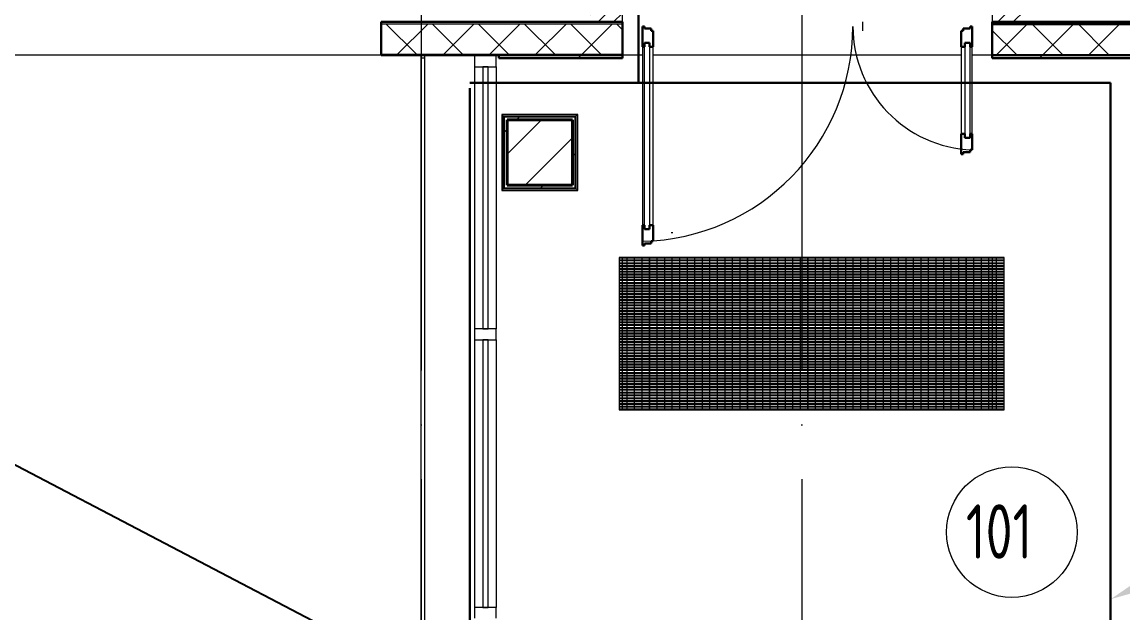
# Model space of a CAD drawing. Header units: millimetres. Extents: x -404508 to 361533, y -175093 to 31861.
# Drawn here: x -23098 to -18040, y -155099 to -152383 of the extents above; entities that cross this region are included whole.
import ezdxf
from ezdxf import colors
from ezdxf.entities.mleader import LeaderData, LeaderLine
from ezdxf.math import Vec2, Vec3

# ---------------------------------------------------------------- set-up
doc = ezdxf.new("R2010")
doc.units = ezdxf.units.MM
for name, pattern in [('ADSK_Линия сетки', [25, 20, -2.5, 0, -2.5]), ('ADSK_Невидимые', [5, 3, -2]), ('ADSK_Штриховая_ш2 п1_5', [4.5, 3, -1.5])]:
    doc.linetypes.add(name, pattern=pattern)
for name, color, linetype, lineweight in [('RC-Выноски', 7, 'Continuous', 0), ('Витраж', 7, 'Continuous', 9), ('Двери', 252, 'Continuous', 9), ('Лестницы', 252, 'Continuous', 9), ('Линии', 7, 'Continuous', 9), ('лс', 5, 'Continuous', 30), ('Марки помещений', 252, 'Continuous', 20), ('Несущие колонны', 252, 'Continuous', 18), ('Обобщенные модели', 252, 'Continuous', 18), ('Ограждение', 252, 'Continuous', 9), ('Оси', 252, 'Continuous', 9), ('Панели витража', 252, 'Continuous', 9), ('Перекрытие', 252, 'Continuous', 18), ('Стены внутренние', 7, 'Continuous', 18), ('Стены наружные', 7, 'Continuous', 18), ('Стены штриховка', 7, 'Continuous', 9)]:
    doc.layers.add(name, color=color, linetype=linetype, lineweight=lineweight)
doc.layers.add('Двери открывание', color=7, linetype='Continuous', lineweight=9, true_color=0xc0c0c0)
doc.styles.add('GOST Common_3', font='', dxfattribs={"height": 3.5})
doc.styles.add('RubezhCAD', font='', dxfattribs={"oblique": 10})
doc.styles.get('GOST Common_3').set_extended_font_data('GOST 2.304 type A')
doc.styles.get('RubezhCAD').set_extended_font_data('GOST type A')

# ---------------------------------------------------------------- blocks, each defined once
blk = doc.blocks.new('1 этаж')
at = {"layer": 'Двери', "lineweight": 18, "true_color": 0x636466}
h = blk.add_hatch(dxfattribs=at)
h.set_pattern_fill('FP_2', color=251, angle=180, style=0, pattern_type=2)
h.set_pattern_definition([(225, (-32805.8, -20418.73), (35.3553, -35.3553), [])])
h.paths.add_polyline_path([(-31930.8, -20693.7), (-31930.8, -20143.7), (-32080.8, -20143.7), (-32080.8, -20693.7)])
h.paths.add_polyline_path([(-33780.8, -20693.7), (-33780.8, -20143.7), (-33930.8, -20143.7), (-33930.8, -20693.7)])
at = {"layer": 'Несущие колонны', "lineweight": 9, "true_color": 0x636466}
h = blk.add_hatch(dxfattribs=at)
h.set_pattern_fill('FP_10', color=251, angle=180, style=0, pattern_type=2)
h.set_pattern_definition([(45, (-32119.82, 96), (-224.5064, 224.5064), []), (45, (-31895.32, 96), (-224.5064, 224.5064), [396.875, -79.375, 3.353, -76.022])])
h.paths.add_polyline_path([(-34010.8, -21443.7), (-34010.8, -21143.7), (-34310.8, -21143.7), (-34310.8, -21443.7)])
at = {"layer": 'Стены наружные', "lineweight": 9, "true_color": 0x636466}
h = blk.add_hatch(dxfattribs=at)
h.set_pattern_fill('FP_41', color=251, style=0, pattern_type=2)
h.set_pattern_definition([(180, (-32119.82, 96), (-1e-14, -100), [])])
h.paths.add_polyline_path([(-66005.8, -20703.7), (-64730.8, -20703.7), (-64730.8, -20693.7), (-66005.8, -20693.7)])
h.paths.add_polyline_path([(2117.4, -20703.7), (2694.2, -20703.7), (2694.2, -20693.7), (1409.2, -20693.7), (1409.2, -20703.7)])
h.paths.add_polyline_path([(-63030.8, -20703.7), (-61880.8, -20703.7), (-61880.8, -20693.7), (-63030.8, -20693.7)])
h.paths.add_polyline_path([(-752.8, -20703.7), (-290.8, -20703.7), (-290.8, -20693.7), (-1390.8, -20693.7), (-1390.8, -20703.7)])
h.paths.add_polyline_path([(-60180.8, -20703.7), (-59050.8, -20703.7), (-59050.8, -20693.7), (-60180.8, -20693.7)])
h.paths.add_polyline_path([(-3623, -20703.7), (-3090.8, -20703.7), (-3090.8, -20693.7), (-4165.8, -20693.7), (-4165.8, -20703.7)])
h.paths.add_polyline_path([(-57350.8, -20703.7), (-56240.8, -20703.7), (-56240.8, -20693.7), (-57350.8, -20693.7)])
h.paths.add_polyline_path([(-5865.8, -20703.7), (-5865.8, -20693.7), (-6960.8, -20693.7), (-6960.8, -20703.7), (-6493.2, -20703.7)])
h.paths.add_polyline_path([(-54540.8, -20703.7), (-53450.8, -20703.7), (-53450.8, -20693.7), (-54540.8, -20693.7)])
h.paths.add_polyline_path([(-8660.8, -20703.7), (-8660.8, -20693.7), (-9765.8, -20693.7), (-9765.8, -20703.7), (-9363.4, -20703.7)])
h.paths.add_polyline_path([(-51750.8, -20703.7), (-50620.8, -20703.7), (-50620.8, -20693.7), (-51750.8, -20693.7)])
h.paths.add_polyline_path([(-11516, -20703.7), (-11465.8, -20703.7), (-11465.8, -20693.7), (-12545.8, -20693.7), (-12545.8, -20703.7), (-12233.6, -20703.7)])
h.paths.add_polyline_path([(-48920.8, -20703.7), (-47800.8, -20703.7), (-47800.8, -20693.7), (-48920.8, -20693.7)])
h.paths.add_polyline_path([(-14245.8, -20703.7), (-14245.8, -20693.7), (-15320.8, -20693.7), (-15320.8, -20703.7), (-14386.2, -20703.7)])
h.paths.add_polyline_path([(-46100.8, -20703.7), (-45030.8, -20703.7), (-45030.8, -20693.7), (-46100.8, -20693.7)])
h.paths.add_polyline_path([(-17256.4, -20703.7), (-17020.8, -20703.7), (-17020.8, -20693.7), (-18120.8, -20693.7), (-18120.8, -20703.7), (-17974, -20703.7)])
h.paths.add_polyline_path([(-43330.8, -20703.7), (-42230.8, -20703.7), (-42230.8, -20693.7), (-43330.8, -20693.7)])
h.paths.add_polyline_path([(-19820.8, -20703.7), (-19820.8, -20693.7), (-20920.8, -20693.7), (-20920.8, -20703.7), (-20126.6, -20703.7)])
h.paths.add_polyline_path([(-40530.8, -20703.7), (-39400.8, -20703.7), (-39400.8, -20693.7), (-40530.8, -20693.7)])
h.paths.add_polyline_path([(-22620.8, -20703.7), (-22620.8, -20693.7), (-23700.8, -20693.7), (-23700.8, -20703.7), (-22996.8, -20703.7)])
h.paths.add_polyline_path([(-25867, -20703.7), (-25400.8, -20703.7), (-25400.8, -20693.7), (-26500.8, -20693.7), (-26500.8, -20703.7), (-26498.8, -20703.7)])
h.paths.add_polyline_path([(-37700.8, -20703.7), (-36590.8, -20703.7), (-36590.8, -20693.7), (-37700.8, -20693.7)])
h.paths.add_polyline_path([(-28202.8, -20703.7), (-28200.8, -20703.7), (-28200.8, -20693.7), (-29240.8, -20693.7), (-29239.8, -20703.7), (-28378.4, -20703.7)])
h.paths.add_polyline_path([(-34890.8, -20703.7), (-33780.8, -20703.7), (-33780.8, -20693.7), (-34890.8, -20693.7)])
h.paths.add_polyline_path([(-30940.8, -20703.7), (-30940.8, -20693.7), (-32080.8, -20693.7), (-32079.8, -20703.7), (-31090.8, -20703.7)])
at = {"layer": 'Витраж', "color": 251, "lineweight": 18, "true_color": 0x636466, "extrusion": (0, 0, -1)}
for p, q in [((-34360.8, -20849.7), (-34460.8, -20849.7)), ((-34460.8, -20849.7), (-34460.8, -20899.7)), ((-34360.8, -20899.7), (-34360.8, -20849.7)), ((-34460.8, -20899.7), (-34360.8, -20899.7)), ((-34360.8, -22104.7), (-34460.8, -22104.7)), ((-34460.8, -22104.7), (-34460.8, -22154.7)), ((-34360.8, -22154.7), (-34360.8, -22104.7)), ((-34460.8, -22154.7), (-34360.8, -22154.7)), ((-34360.8, -23384.7), (-34460.8, -23384.7)), ((-34460.8, -23384.7), (-34460.8, -23434.7)), ((-34360.8, -23434.7), (-34360.8, -23384.7))]:
    blk.add_line(p, q, dxfattribs=at)
at = {"layer": 'Витраж', "color": 251, "true_color": 0x636466}
for p, q in [((-34460.8, -20899.7), (-34460.8, -22104.7)), ((-34360.8, -20899.7), (-34360.8, -22104.7)), ((-34460.8, -22154.7), (-34460.8, -23384.7)), ((-34360.8, -22154.7), (-34360.8, -23384.7))]:
    blk.add_line(p, q, dxfattribs=at)
at = {"layer": 'Двери', "color": 251, "linetype": 'ADSK_Штриховая_ш2 п1_5', "true_color": 0x636466}
for p, q in [((-33780.8, -20693.7), (-33780.8, -20143.7)), ((-32080.8, -20143.7), (-32080.8, -20693.7)), ((-33930.8, -20693.7), (-33780.8, -20693.7)), ((-32080.8, -20693.7), (-31930.8, -20693.7))]:
    blk.add_line(p, q, dxfattribs=at)
at = {"layer": 'Двери', "color": 251, "lineweight": 30, "true_color": 0x636466}
for p, q in [((-33679.8, -20713.7), (-33688.8, -20713.7)), ((-33688.8, -20713.7), (-33688.8, -20807.7)), ((-33679.8, -20723.7), (-33679.8, -20713.7)), ((-33647.8, -20723.7), (-33679.8, -20723.7)), ((-33647.8, -20733.7), (-33647.8, -20723.7)), ((-33638.8, -20733.7), (-33647.8, -20733.7)), ((-33638.8, -20807.7), (-33638.8, -20733.7)), ((-32213.8, -20733.7), (-32222.8, -20733.7)), ((-32222.8, -20733.7), (-32222.8, -20807.7)), ((-32213.8, -20723.7), (-32213.8, -20733.7)), ((-32181.8, -20723.7), (-32213.8, -20723.7)), ((-32172.8, -20713.7), (-32181.8, -20713.7)), ((-32181.8, -20713.7), (-32181.8, -20723.7)), ((-32172.8, -20807.7), (-32172.8, -20713.7)), ((-33679.8, -20789.7), (-33679.8, -20807.7)), ((-33655.8, -20789.7), (-33679.8, -20789.7)), ((-33655.8, -20807.7), (-33655.8, -20789.7)), ((-32205.8, -20807.7), (-32205.8, -20789.7)), ((-32205.8, -20789.7), (-32181.8, -20789.7)), ((-32181.8, -20789.7), (-32181.8, -20807.7)), ((-33679.8, -20807.7), (-33688.8, -20807.7)), ((-33638.8, -20807.7), (-33655.8, -20807.7)), ((-32222.8, -20807.7), (-32205.8, -20807.7)), ((-32181.8, -20807.7), (-32172.8, -20807.7)), ((-32222.8, -21207.7), (-32222.8, -21301.7)), ((-32222.8, -21207.7), (-32205.8, -21207.7)), ((-32205.8, -21207.7), (-32205.8, -21225.7)), ((-32205.8, -21225.7), (-32181.8, -21225.7)), ((-32181.8, -21207.7), (-32172.8, -21207.7)), ((-32181.8, -21225.7), (-32181.8, -21207.7)), ((-32172.8, -21281.7), (-32172.8, -21207.7)), ((-32213.8, -21301.7), (-32213.8, -21291.7)), ((-32213.8, -21291.7), (-32181.8, -21291.7)), ((-32181.8, -21291.7), (-32181.8, -21281.7)), ((-32181.8, -21281.7), (-32172.8, -21281.7)), ((-32222.8, -21301.7), (-32213.8, -21301.7)), ((-33688.8, -21627.7), (-33688.8, -21721.7)), ((-33679.8, -21627.7), (-33688.8, -21627.7)), ((-33679.8, -21645.7), (-33679.8, -21627.7)), ((-33655.8, -21645.7), (-33679.8, -21645.7)), ((-33655.8, -21627.7), (-33655.8, -21645.7)), ((-33638.8, -21627.7), (-33655.8, -21627.7)), ((-33638.8, -21701.7), (-33638.8, -21627.7)), ((-33688.8, -21721.7), (-33679.8, -21721.7)), ((-33679.8, -21721.7), (-33679.8, -21711.7)), ((-33679.8, -21711.7), (-33647.8, -21711.7)), ((-33647.8, -21711.7), (-33647.8, -21701.7)), ((-33647.8, -21701.7), (-33638.8, -21701.7))]:
    blk.add_line(p, q, dxfattribs=at)
at = {"layer": 'Двери', "color": 251, "true_color": 0x636466}
for p, q in [((-33679.8, -20789.7), (-33655.8, -20789.7)), ((-33679.8, -21645.7), (-33679.8, -20789.7)), ((-33655.8, -20789.7), (-33655.8, -21645.7)), ((-32205.8, -20789.7), (-32205.8, -21225.7)), ((-32181.8, -20789.7), (-32205.8, -20789.7)), ((-32181.8, -21225.7), (-32181.8, -20789.7)), ((-33688.8, -20807.7), (-33688.8, -21627.7)), ((-33638.8, -21627.7), (-33638.8, -20807.7)), ((-32222.8, -20807.7), (-32222.8, -21207.7)), ((-32172.8, -21207.7), (-32172.8, -20807.7)), ((-32205.8, -21225.7), (-32181.8, -21225.7)), ((-33655.8, -21645.7), (-33679.8, -21645.7))]:
    blk.add_line(p, q, dxfattribs=at)
at = {"layer": 'Двери открывание', "color": 251, "true_color": 0x636466}
for centre, radius, start, end in [((-33708.8, -20713.7), 988, 271.1599, 0), ((-32152.8, -20713.7), 568, 180, 267.9821)]:
    blk.add_arc(centre, radius, start, end, dxfattribs=at)
at = {"layer": 'Лестницы', "color": 251, "true_color": 0x636466}
for p, q in [((-34690.8, -20845.7), (-34690.8, -24413.8)), ((-34460.8, -20849.7), (-34460.8, -20845.7))]:
    blk.add_line(p, q, dxfattribs=at)
at = {"layer": 'Линии', "color": 251, "ltscale": 100, "true_color": 0x636466}
blk.add_line((-32675.8, -20733.7), (-32675.8, -20693.7), dxfattribs=at)
at = {"layer": 'Линии', "color": 251, "linetype": 'ADSK_Невидимые', "ltscale": 100, "true_color": 0x636466}
blk.add_line((-33557.1, -21661.7), (-33549.5, -21661.7), dxfattribs=at)
at = {"layer": 'Марки помещений', "color": 251, "true_color": 0x636466}
blk.add_circle((-31990.2, -23038.5), 300, dxfattribs=at)
at = {"layer": 'Несущие колонны', "color": 251, "lineweight": 40, "true_color": 0x636466}
for p, q in [((-34310.8, -21143.7), (-34310.8, -21443.7)), ((-34010.8, -21143.7), (-34310.8, -21143.7)), ((-34310.8, -21443.7), (-34310.8, -21143.7)), ((-34310.8, -21143.7), (-34010.8, -21143.7)), ((-34010.8, -21443.7), (-34010.8, -21143.7)), ((-34010.8, -21143.7), (-34010.8, -21443.7)), ((-34310.8, -21443.7), (-34010.8, -21443.7)), ((-34010.8, -21443.7), (-34310.8, -21443.7))]:
    blk.add_line(p, q, dxfattribs=at)
at = {"layer": 'Обобщенные модели', "color": 251, "lineweight": 9, "true_color": 0x636466}
for p, q in [((-33794.1, -21775.7), (-33795.8, -21775.7)), ((-33795.8, -21775.7), (-33795.8, -22475.7)), ((-32025.8, -21775.7), (-33795.8, -21775.7)), ((-33795.8, -21775.7), (-33795.8, -21777.7)), ((-33795.8, -21777.7), (-32025.8, -21777.7)), ((-32025.8, -21788.7), (-33795.8, -21788.7)), ((-33795.8, -21788.7), (-33795.8, -21790.6)), ((-33795.8, -21790.6), (-32025.8, -21790.6)), ((-32025.8, -21801.6), (-33795.8, -21801.6)), ((-33795.8, -21801.6), (-33795.8, -21803.5)), ((-33794.1, -22475.7), (-33794.1, -21775.7)), ((-33759.5, -21775.7), (-33761.1, -21775.7)), ((-33761.1, -21775.7), (-33761.1, -22475.7)), ((-33759.5, -22475.7), (-33759.5, -21775.7)), ((-33724.8, -21775.7), (-33726.5, -21775.7)), ((-33726.5, -21775.7), (-33726.5, -22475.7)), ((-33724.8, -22475.7), (-33724.8, -21775.7)), ((-33690.1, -21775.7), (-33691.8, -21775.7)), ((-33691.8, -21775.7), (-33691.8, -22475.7)), ((-33690.1, -22475.7), (-33690.1, -21775.7)), ((-33655.4, -21775.7), (-33657.1, -21775.7)), ((-33657.1, -21775.7), (-33657.1, -22475.7)), ((-33655.4, -22475.7), (-33655.4, -21775.7)), ((-33620.8, -21775.7), (-33622.4, -21775.7)), ((-33622.4, -21775.7), (-33622.4, -22475.7)), ((-33620.8, -22475.7), (-33620.8, -21775.7)), ((-33586.1, -21775.7), (-33587.8, -21775.7)), ((-33587.8, -21775.7), (-33587.8, -22475.7)), ((-33586.1, -22475.7), (-33586.1, -21775.7)), ((-33551.4, -21775.7), (-33553.1, -21775.7)), ((-33553.1, -21775.7), (-33553.1, -22475.7)), ((-33551.4, -22475.7), (-33551.4, -21775.7)), ((-33516.7, -21775.7), (-33518.4, -21775.7)), ((-33518.4, -21775.7), (-33518.4, -22475.7)), ((-33516.7, -22475.7), (-33516.7, -21775.7)), ((-33482.1, -21775.7), (-33483.7, -21775.7)), ((-33483.7, -21775.7), (-33483.7, -22475.7)), ((-33482.1, -22475.7), (-33482.1, -21775.7)), ((-33447.4, -21775.7), (-33449.1, -21775.7)), ((-33449.1, -21775.7), (-33449.1, -22475.7)), ((-33447.4, -22475.7), (-33447.4, -21775.7)), ((-33412.7, -21775.7), (-33414.4, -21775.7)), ((-33414.4, -21775.7), (-33414.4, -22475.7)), ((-33412.7, -22475.7), (-33412.7, -21775.7)), ((-33378.1, -21775.7), (-33379.7, -21775.7)), ((-33379.7, -21775.7), (-33379.7, -22475.7)), ((-33378.1, -22475.7), (-33378.1, -21775.7)), ((-33343.4, -21775.7), (-33345.1, -21775.7)), ((-33345.1, -21775.7), (-33345.1, -22475.7)), ((-33343.4, -22475.7), (-33343.4, -21775.7)), ((-33308.7, -21775.7), (-33310.4, -21775.7)), ((-33310.4, -21775.7), (-33310.4, -22475.7)), ((-33308.7, -22475.7), (-33308.7, -21775.7)), ((-33274, -21775.7), (-33275.7, -21775.7)), ((-33275.7, -21775.7), (-33275.7, -22475.7)), ((-33274, -22475.7), (-33274, -21775.7)), ((-33239.4, -21775.7), (-33241, -21775.7)), ((-33241, -21775.7), (-33241, -22475.7)), ((-33239.4, -22475.7), (-33239.4, -21775.7)), ((-33204.7, -21775.7), (-33206.4, -21775.7)), ((-33206.4, -21775.7), (-33206.4, -22475.7)), ((-33204.7, -22475.7), (-33204.7, -21775.7)), ((-33170, -21775.7), (-33171.7, -21775.7)), ((-33171.7, -21775.7), (-33171.7, -22475.7)), ((-33170, -22475.7), (-33170, -21775.7)), ((-33135.3, -21775.7), (-33137, -21775.7)), ((-33137, -21775.7), (-33137, -22475.7)), ((-33135.3, -22475.7), (-33135.3, -21775.7)), ((-33100.7, -21775.7), (-33102.3, -21775.7)), ((-33102.3, -21775.7), (-33102.3, -22475.7)), ((-33100.7, -22475.7), (-33100.7, -21775.7)), ((-33066, -21775.7), (-33067.7, -21775.7)), ((-33067.7, -21775.7), (-33067.7, -22475.7)), ((-33066, -22475.7), (-33066, -21775.7)), ((-33031.3, -21775.7), (-33033, -21775.7)), ((-33033, -21775.7), (-33033, -22475.7)), ((-33031.3, -22475.7), (-33031.3, -21775.7)), ((-32996.6, -21775.7), (-32998.3, -21775.7)), ((-32998.3, -21775.7), (-32998.3, -22475.7)), ((-32996.6, -22475.7), (-32996.6, -21775.7)), ((-32962, -21775.7), (-32963.6, -21775.7)), ((-32963.6, -21775.7), (-32963.6, -22475.7)), ((-32962, -22475.7), (-32962, -21775.7)), ((-32927.3, -21775.7), (-32929, -21775.7)), ((-32929, -21775.7), (-32929, -22475.7)), ((-32927.3, -22475.7), (-32927.3, -21775.7)), ((-32892.6, -21775.7), (-32894.3, -21775.7)), ((-32894.3, -21775.7), (-32894.3, -22475.7)), ((-32892.6, -22475.7), (-32892.6, -21775.7)), ((-32858, -21775.7), (-32859.6, -21775.7)), ((-32859.6, -21775.7), (-32859.6, -22475.7)), ((-32858, -22475.7), (-32858, -21775.7)), ((-32823.3, -21775.7), (-32825, -21775.7)), ((-32825, -21775.7), (-32825, -22475.7)), ((-32823.3, -22475.7), (-32823.3, -21775.7)), ((-32788.6, -21775.7), (-32790.3, -21775.7)), ((-32790.3, -21775.7), (-32790.3, -22475.7)), ((-32788.6, -22475.7), (-32788.6, -21775.7)), ((-32753.9, -21775.7), (-32755.6, -21775.7)), ((-32755.6, -21775.7), (-32755.6, -22475.7)), ((-32753.9, -22475.7), (-32753.9, -21775.7)), ((-32719.3, -21775.7), (-32720.9, -21775.7)), ((-32720.9, -21775.7), (-32720.9, -22475.7)), ((-32719.3, -22475.7), (-32719.3, -21775.7)), ((-32684.6, -21775.7), (-32686.3, -21775.7)), ((-32686.3, -21775.7), (-32686.3, -22475.7)), ((-32684.6, -22475.7), (-32684.6, -21775.7)), ((-32649.9, -21775.7), (-32651.6, -21775.7)), ((-32651.6, -21775.7), (-32651.6, -22475.7)), ((-32649.9, -22475.7), (-32649.9, -21775.7)), ((-32615.2, -21775.7), (-32616.9, -21775.7)), ((-32616.9, -21775.7), (-32616.9, -22475.7)), ((-32615.2, -22475.7), (-32615.2, -21775.7)), ((-32580.6, -21775.7), (-32582.2, -21775.7)), ((-32582.2, -21775.7), (-32582.2, -22475.7)), ((-32580.6, -22475.7), (-32580.6, -21775.7)), ((-32545.9, -21775.7), (-32547.6, -21775.7)), ((-32547.6, -21775.7), (-32547.6, -22475.7)), ((-32545.9, -22475.7), (-32545.9, -21775.7)), ((-32511.2, -21775.7), (-32512.9, -21775.7)), ((-32512.9, -21775.7), (-32512.9, -22475.7)), ((-32511.2, -22475.7), (-32511.2, -21775.7)), ((-32476.6, -21775.7), (-32478.2, -21775.7)), ((-32478.2, -21775.7), (-32478.2, -22475.7)), ((-32476.6, -22475.7), (-32476.6, -21775.7)), ((-32441.9, -21775.7), (-32443.6, -21775.7)), ((-32443.6, -21775.7), (-32443.6, -22475.7)), ((-32441.9, -22475.7), (-32441.9, -21775.7)), ((-32407.2, -21775.7), (-32408.9, -21775.7)), ((-32408.9, -21775.7), (-32408.9, -22475.7)), ((-32407.2, -22475.7), (-32407.2, -21775.7)), ((-32372.5, -21775.7), (-32374.2, -21775.7)), ((-32374.2, -21775.7), (-32374.2, -22475.7)), ((-32372.5, -22475.7), (-32372.5, -21775.7)), ((-32337.9, -21775.7), (-32339.5, -21775.7)), ((-32339.5, -21775.7), (-32339.5, -22475.7)), ((-32337.9, -22475.7), (-32337.9, -21775.7)), ((-32303.2, -21775.7), (-32304.9, -21775.7)), ((-32304.9, -21775.7), (-32304.9, -22475.7)), ((-32303.2, -22475.7), (-32303.2, -21775.7)), ((-32268.5, -21775.7), (-32270.2, -21775.7)), ((-32270.2, -21775.7), (-32270.2, -22475.7)), ((-32268.5, -22475.7), (-32268.5, -21775.7)), ((-32233.8, -21775.7), (-32235.5, -21775.7)), ((-32235.5, -21775.7), (-32235.5, -22475.7)), ((-32233.8, -22475.7), (-32233.8, -21775.7)), ((-32199.2, -21775.7), (-32200.8, -21775.7)), ((-32200.8, -21775.7), (-32200.8, -22475.7)), ((-32199.2, -22475.7), (-32199.2, -21775.7)), ((-32164.5, -21775.7), (-32166.2, -21775.7)), ((-32166.2, -21775.7), (-32166.2, -22475.7)), ((-32164.5, -22475.7), (-32164.5, -21775.7)), ((-32129.8, -21775.7), (-32131.5, -21775.7)), ((-32131.5, -21775.7), (-32131.5, -22475.7)), ((-32129.8, -22475.7), (-32129.8, -21775.7)), ((-32095.1, -21775.7), (-32096.8, -21775.7)), ((-32096.8, -21775.7), (-32096.8, -22475.7)), ((-32095.1, -22475.7), (-32095.1, -21775.7)), ((-32060.5, -21775.7), (-32062.1, -21775.7)), ((-32062.1, -21775.7), (-32062.1, -22475.7)), ((-32060.5, -22475.7), (-32060.5, -21775.7)), ((-32025.8, -21775.7), (-32027.5, -21775.7)), ((-32027.5, -21775.7), (-32027.5, -22475.7)), ((-32025.8, -22475.7), (-32025.8, -21775.7)), ((-32025.8, -21777.7), (-32025.8, -21775.7)), ((-32025.8, -21790.6), (-32025.8, -21788.7)), ((-32025.8, -21803.5), (-32025.8, -21801.6)), ((-33795.8, -21803.5), (-32025.8, -21803.5)), ((-32025.8, -21814.5), (-33795.8, -21814.5)), ((-33795.8, -21814.5), (-33795.8, -21816.4)), ((-33795.8, -21816.4), (-32025.8, -21816.4)), ((-32025.8, -21827.4), (-33795.8, -21827.4)), ((-33795.8, -21827.4), (-33795.8, -21829.4)), ((-33795.8, -21829.4), (-32025.8, -21829.4)), ((-32025.8, -21840.4), (-33795.8, -21840.4)), ((-33795.8, -21840.4), (-33795.8, -21842.3)), ((-33795.8, -21842.3), (-32025.8, -21842.3)), ((-32025.8, -21816.4), (-32025.8, -21814.5)), ((-32025.8, -21829.4), (-32025.8, -21827.4)), ((-32025.8, -21842.3), (-32025.8, -21840.4)), ((-32025.8, -21853.3), (-33795.8, -21853.3)), ((-33795.8, -21853.3), (-33795.8, -21855.2)), ((-33795.8, -21855.2), (-32025.8, -21855.2)), ((-32025.8, -21866.2), (-33795.8, -21866.2)), ((-33795.8, -21866.2), (-33795.8, -21868.1)), ((-33795.8, -21868.1), (-32025.8, -21868.1)), ((-32025.8, -21879.1), (-33795.8, -21879.1)), ((-33795.8, -21879.1), (-33795.8, -21881.1)), ((-33795.8, -21881.1), (-32025.8, -21881.1)), ((-32025.8, -21892.1), (-33795.8, -21892.1)), ((-33795.8, -21892.1), (-33795.8, -21894)), ((-33795.8, -21894), (-32025.8, -21894)), ((-32025.8, -21855.2), (-32025.8, -21853.3)), ((-32025.8, -21868.1), (-32025.8, -21866.2)), ((-32025.8, -21881.1), (-32025.8, -21879.1)), ((-32025.8, -21894), (-32025.8, -21892.1)), ((-32025.8, -21905), (-33795.8, -21905)), ((-33795.8, -21905), (-33795.8, -21906.9)), ((-33795.8, -21906.9), (-32025.8, -21906.9)), ((-32025.8, -21917.9), (-33795.8, -21917.9)), ((-33795.8, -21917.9), (-33795.8, -21919.9)), ((-33795.8, -21919.9), (-32025.8, -21919.9)), ((-32025.8, -21930.9), (-33795.8, -21930.9)), ((-33795.8, -21930.9), (-33795.8, -21932.8)), ((-33795.8, -21932.8), (-32025.8, -21932.8)), ((-32025.8, -21943.8), (-33795.8, -21943.8)), ((-33795.8, -21943.8), (-33795.8, -21945.7)), ((-33795.8, -21945.7), (-32025.8, -21945.7)), ((-32025.8, -21906.9), (-32025.8, -21905)), ((-32025.8, -21919.9), (-32025.8, -21917.9)), ((-32025.8, -21932.8), (-32025.8, -21930.9)), ((-32025.8, -21945.7), (-32025.8, -21943.8)), ((-32025.8, -21956.7), (-33795.8, -21956.7)), ((-33795.8, -21956.7), (-33795.8, -21958.6)), ((-33795.8, -21958.6), (-32025.8, -21958.6)), ((-32025.8, -21969.6), (-33795.8, -21969.6)), ((-33795.8, -21969.6), (-33795.8, -21971.6)), ((-33795.8, -21971.6), (-32025.8, -21971.6)), ((-32025.8, -21982.6), (-33795.8, -21982.6)), ((-33795.8, -21982.6), (-33795.8, -21984.5)), ((-33795.8, -21984.5), (-32025.8, -21984.5)), ((-32025.8, -21995.5), (-33795.8, -21995.5)), ((-33795.8, -21995.5), (-33795.8, -21997.4)), ((-33795.8, -21997.4), (-32025.8, -21997.4)), ((-32025.8, -21958.6), (-32025.8, -21956.7)), ((-32025.8, -21971.6), (-32025.8, -21969.6)), ((-32025.8, -21984.5), (-32025.8, -21982.6)), ((-32025.8, -21997.4), (-32025.8, -21995.5)), ((-32025.8, -22008.4), (-33795.8, -22008.4)), ((-33795.8, -22008.4), (-33795.8, -22010.3)), ((-33795.8, -22010.3), (-32025.8, -22010.3)), ((-32025.8, -22021.3), (-33795.8, -22021.3)), ((-33795.8, -22021.3), (-33795.8, -22023.3)), ((-33795.8, -22023.3), (-32025.8, -22023.3)), ((-32025.8, -22034.3), (-33795.8, -22034.3)), ((-33795.8, -22034.3), (-33795.8, -22036.2)), ((-33795.8, -22036.2), (-32025.8, -22036.2)), ((-32025.8, -22047.2), (-33795.8, -22047.2)), ((-33795.8, -22047.2), (-33795.8, -22049.1)), ((-33795.8, -22049.1), (-32025.8, -22049.1)), ((-32025.8, -22010.3), (-32025.8, -22008.4)), ((-32025.8, -22023.3), (-32025.8, -22021.3)), ((-32025.8, -22036.2), (-32025.8, -22034.3)), ((-32025.8, -22049.1), (-32025.8, -22047.2)), ((-32025.8, -22060.1), (-33795.8, -22060.1)), ((-33795.8, -22060.1), (-33795.8, -22062.1)), ((-33795.8, -22062.1), (-32025.8, -22062.1)), ((-32025.8, -22073.1), (-33795.8, -22073.1)), ((-33795.8, -22073.1), (-33795.8, -22075)), ((-33795.8, -22075), (-32025.8, -22075)), ((-32025.8, -22086), (-33795.8, -22086)), ((-33795.8, -22086), (-33795.8, -22087.9)), ((-33795.8, -22087.9), (-32025.8, -22087.9)), ((-32025.8, -22098.9), (-33795.8, -22098.9)), ((-33795.8, -22098.9), (-33795.8, -22100.8)), ((-33795.8, -22100.8), (-32025.8, -22100.8)), ((-32025.8, -22062.1), (-32025.8, -22060.1)), ((-32025.8, -22075), (-32025.8, -22073.1)), ((-32025.8, -22087.9), (-32025.8, -22086)), ((-32025.8, -22100.8), (-32025.8, -22098.9)), ((-32025.8, -22111.8), (-33795.8, -22111.8)), ((-33795.8, -22111.8), (-33795.8, -22113.8)), ((-33795.8, -22113.8), (-32025.8, -22113.8)), ((-32025.8, -22124.8), (-33795.8, -22124.8)), ((-33795.8, -22124.8), (-33795.8, -22126.7)), ((-33795.8, -22126.7), (-32025.8, -22126.7)), ((-32025.8, -22137.7), (-33795.8, -22137.7)), ((-33795.8, -22137.7), (-33795.8, -22139.6)), ((-33795.8, -22139.6), (-32025.8, -22139.6)), ((-32025.8, -22150.6), (-33795.8, -22150.6)), ((-33795.8, -22150.6), (-33795.8, -22152.5)), ((-33795.8, -22152.5), (-32025.8, -22152.5)), ((-32025.8, -22113.8), (-32025.8, -22111.8)), ((-32025.8, -22126.7), (-32025.8, -22124.8)), ((-32025.8, -22139.6), (-32025.8, -22137.7)), ((-32025.8, -22152.5), (-32025.8, -22150.6)), ((-32025.8, -22163.5), (-33795.8, -22163.5)), ((-33795.8, -22163.5), (-33795.8, -22165.5)), ((-33795.8, -22165.5), (-32025.8, -22165.5)), ((-32025.8, -22176.5), (-33795.8, -22176.5)), ((-33795.8, -22176.5), (-33795.8, -22178.4)), ((-33795.8, -22178.4), (-32025.8, -22178.4)), ((-32025.8, -22189.4), (-33795.8, -22189.4)), ((-33795.8, -22189.4), (-33795.8, -22191.3)), ((-33795.8, -22191.3), (-32025.8, -22191.3)), ((-32025.8, -22202.3), (-33795.8, -22202.3)), ((-33795.8, -22202.3), (-33795.8, -22204.3)), ((-33795.8, -22204.3), (-32025.8, -22204.3)), ((-32025.8, -22165.5), (-32025.8, -22163.5)), ((-32025.8, -22178.4), (-32025.8, -22176.5)), ((-32025.8, -22191.3), (-32025.8, -22189.4)), ((-32025.8, -22204.3), (-32025.8, -22202.3)), ((-32025.8, -22215.3), (-33795.8, -22215.3)), ((-33795.8, -22215.3), (-33795.8, -22217.2)), ((-33795.8, -22217.2), (-32025.8, -22217.2)), ((-32025.8, -22228.2), (-33795.8, -22228.2)), ((-33795.8, -22228.2), (-33795.8, -22230.1)), ((-33795.8, -22230.1), (-32025.8, -22230.1)), ((-32025.8, -22241.1), (-33795.8, -22241.1)), ((-33795.8, -22241.1), (-33795.8, -22243)), ((-33795.8, -22243), (-32025.8, -22243)), ((-32025.8, -22254), (-33795.8, -22254)), ((-33795.8, -22254), (-33795.8, -22256)), ((-33795.8, -22256), (-32025.8, -22256)), ((-32025.8, -22217.2), (-32025.8, -22215.3)), ((-32025.8, -22230.1), (-32025.8, -22228.2)), ((-32025.8, -22243), (-32025.8, -22241.1)), ((-32025.8, -22256), (-32025.8, -22254)), ((-32025.8, -22267), (-33795.8, -22267)), ((-33795.8, -22267), (-33795.8, -22268.9)), ((-33795.8, -22268.9), (-32025.8, -22268.9)), ((-32025.8, -22279.9), (-33795.8, -22279.9)), ((-33795.8, -22279.9), (-33795.8, -22281.8)), ((-33795.8, -22281.8), (-32025.8, -22281.8)), ((-32025.8, -22292.8), (-33795.8, -22292.8)), ((-33795.8, -22292.8), (-33795.8, -22294.7)), ((-33795.8, -22294.7), (-32025.8, -22294.7)), ((-32025.8, -22305.7), (-33795.8, -22305.7)), ((-33795.8, -22305.7), (-33795.8, -22307.7)), ((-32025.8, -22268.9), (-32025.8, -22267)), ((-32025.8, -22281.8), (-32025.8, -22279.9)), ((-32025.8, -22294.7), (-32025.8, -22292.8)), ((-32025.8, -22307.7), (-32025.8, -22305.7)), ((-33795.8, -22307.7), (-32025.8, -22307.7)), ((-32025.8, -22318.7), (-33795.8, -22318.7)), ((-33795.8, -22318.7), (-33795.8, -22320.6)), ((-33795.8, -22320.6), (-32025.8, -22320.6)), ((-32025.8, -22331.6), (-33795.8, -22331.6)), ((-33795.8, -22331.6), (-33795.8, -22333.5)), ((-33795.8, -22333.5), (-32025.8, -22333.5)), ((-32025.8, -22344.5), (-33795.8, -22344.5)), ((-33795.8, -22344.5), (-33795.8, -22346.5)), ((-33795.8, -22346.5), (-32025.8, -22346.5)), ((-32025.8, -22357.5), (-33795.8, -22357.5)), ((-33795.8, -22357.5), (-33795.8, -22359.4)), ((-32025.8, -22320.6), (-32025.8, -22318.7)), ((-32025.8, -22333.5), (-32025.8, -22331.6)), ((-32025.8, -22346.5), (-32025.8, -22344.5)), ((-32025.8, -22359.4), (-32025.8, -22357.5)), ((-33795.8, -22359.4), (-32025.8, -22359.4)), ((-32025.8, -22370.4), (-33795.8, -22370.4)), ((-33795.8, -22370.4), (-33795.8, -22372.3)), ((-33795.8, -22372.3), (-32025.8, -22372.3)), ((-32025.8, -22383.3), (-33795.8, -22383.3)), ((-33795.8, -22383.3), (-33795.8, -22385.2)), ((-33795.8, -22385.2), (-32025.8, -22385.2)), ((-32025.8, -22396.2), (-33795.8, -22396.2)), ((-33795.8, -22396.2), (-33795.8, -22398.2)), ((-33795.8, -22398.2), (-32025.8, -22398.2)), ((-32025.8, -22372.3), (-32025.8, -22370.4)), ((-32025.8, -22385.2), (-32025.8, -22383.3)), ((-32025.8, -22398.2), (-32025.8, -22396.2)), ((-32025.8, -22409.2), (-33795.8, -22409.2)), ((-33795.8, -22409.2), (-33795.8, -22411.1)), ((-33795.8, -22411.1), (-32025.8, -22411.1)), ((-32025.8, -22422.1), (-33795.8, -22422.1)), ((-33795.8, -22422.1), (-33795.8, -22424)), ((-33795.8, -22424), (-32025.8, -22424)), ((-32025.8, -22435), (-33795.8, -22435)), ((-33795.8, -22435), (-33795.8, -22436.9)), ((-33795.8, -22436.9), (-32025.8, -22436.9)), ((-32025.8, -22447.9), (-33795.8, -22447.9)), ((-33795.8, -22447.9), (-33795.8, -22449.9)), ((-33795.8, -22449.9), (-32025.8, -22449.9)), ((-32025.8, -22411.1), (-32025.8, -22409.2)), ((-32025.8, -22424), (-32025.8, -22422.1)), ((-32025.8, -22436.9), (-32025.8, -22435)), ((-32025.8, -22449.9), (-32025.8, -22447.9)), ((-32025.8, -22460.9), (-33795.8, -22460.9)), ((-33795.8, -22460.9), (-33795.8, -22462.8)), ((-33795.8, -22462.8), (-32025.8, -22462.8)), ((-32025.8, -22473.8), (-33795.8, -22473.8)), ((-33795.8, -22473.8), (-33795.8, -22475.7)), ((-33795.8, -22475.7), (-32025.8, -22475.7)), ((-33795.8, -22475.7), (-33794.1, -22475.7)), ((-33761.1, -22475.7), (-33759.5, -22475.7)), ((-33726.5, -22475.7), (-33724.8, -22475.7)), ((-33691.8, -22475.7), (-33690.1, -22475.7)), ((-33657.1, -22475.7), (-33655.4, -22475.7)), ((-33622.4, -22475.7), (-33620.8, -22475.7)), ((-33587.8, -22475.7), (-33586.1, -22475.7)), ((-33553.1, -22475.7), (-33551.4, -22475.7)), ((-33518.4, -22475.7), (-33516.7, -22475.7)), ((-33483.7, -22475.7), (-33482.1, -22475.7)), ((-33449.1, -22475.7), (-33447.4, -22475.7)), ((-33414.4, -22475.7), (-33412.7, -22475.7)), ((-33379.7, -22475.7), (-33378.1, -22475.7)), ((-33345.1, -22475.7), (-33343.4, -22475.7)), ((-33310.4, -22475.7), (-33308.7, -22475.7)), ((-33275.7, -22475.7), (-33274, -22475.7)), ((-33241, -22475.7), (-33239.4, -22475.7)), ((-33206.4, -22475.7), (-33204.7, -22475.7)), ((-33171.7, -22475.7), (-33170, -22475.7)), ((-33137, -22475.7), (-33135.3, -22475.7)), ((-33102.3, -22475.7), (-33100.7, -22475.7)), ((-33067.7, -22475.7), (-33066, -22475.7)), ((-33033, -22475.7), (-33031.3, -22475.7)), ((-32998.3, -22475.7), (-32996.6, -22475.7)), ((-32963.6, -22475.7), (-32962, -22475.7)), ((-32929, -22475.7), (-32927.3, -22475.7)), ((-32894.3, -22475.7), (-32892.6, -22475.7)), ((-32859.6, -22475.7), (-32858, -22475.7)), ((-32825, -22475.7), (-32823.3, -22475.7)), ((-32790.3, -22475.7), (-32788.6, -22475.7)), ((-32755.6, -22475.7), (-32753.9, -22475.7)), ((-32720.9, -22475.7), (-32719.3, -22475.7)), ((-32686.3, -22475.7), (-32684.6, -22475.7)), ((-32651.6, -22475.7), (-32649.9, -22475.7)), ((-32616.9, -22475.7), (-32615.2, -22475.7)), ((-32582.2, -22475.7), (-32580.6, -22475.7)), ((-32547.6, -22475.7), (-32545.9, -22475.7)), ((-32512.9, -22475.7), (-32511.2, -22475.7)), ((-32478.2, -22475.7), (-32476.6, -22475.7)), ((-32443.6, -22475.7), (-32441.9, -22475.7)), ((-32408.9, -22475.7), (-32407.2, -22475.7)), ((-32374.2, -22475.7), (-32372.5, -22475.7)), ((-32339.5, -22475.7), (-32337.9, -22475.7)), ((-32304.9, -22475.7), (-32303.2, -22475.7)), ((-32270.2, -22475.7), (-32268.5, -22475.7)), ((-32235.5, -22475.7), (-32233.8, -22475.7)), ((-32200.8, -22475.7), (-32199.2, -22475.7)), ((-32166.2, -22475.7), (-32164.5, -22475.7)), ((-32131.5, -22475.7), (-32129.8, -22475.7)), ((-32096.8, -22475.7), (-32095.1, -22475.7)), ((-32062.1, -22475.7), (-32060.5, -22475.7)), ((-32027.5, -22475.7), (-32025.8, -22475.7)), ((-32025.8, -22462.8), (-32025.8, -22460.9)), ((-32025.8, -22475.7), (-32025.8, -22473.8))]:
    blk.add_line(p, q, dxfattribs=at)
at = {"layer": 'Ограждение', "color": 251, "true_color": 0x636466}
for p, q in [((-34335.8, -21118.7), (-34335.8, -21468.7)), ((-33985.8, -21118.7), (-34335.8, -21118.7)), ((-34325.8, -21128.7), (-34335.8, -21118.7)), ((-33985.8, -21118.7), (-33995.8, -21128.7)), ((-33985.8, -21468.7), (-33985.8, -21118.7)), ((-34335.8, -21468.7), (-34325.8, -21458.7)), ((-34335.8, -21468.7), (-33985.8, -21468.7)), ((-33985.8, -21468.7), (-33995.8, -21458.7))]:
    blk.add_line(p, q, dxfattribs=at)
at = {"layer": 'Оси', "color": 251, "linetype": 'ADSK_Линия сетки', "ltscale": 100, "true_color": 0x636466}
for p, q in [((-34705.8, 32206.9), (-34705.8, -33769.9)), ((-32955.8, 32206.9), (-32955.8, -33769.9))]:
    blk.add_line(p, q, dxfattribs=at)
at = {"layer": 'Панели витража', "color": 251, "lineweight": 18, "true_color": 0x636466}
for p, q in [((-34398.3, -20899.7), (-34423.3, -20899.7)), ((-34423.3, -20899.7), (-34423.3, -22104.7)), ((-34398.3, -22104.7), (-34398.3, -20899.7)), ((-34423.3, -22104.7), (-34398.3, -22104.7)), ((-34398.3, -22154.7), (-34423.3, -22154.7)), ((-34423.3, -22154.7), (-34423.3, -23384.7)), ((-34398.3, -23384.7), (-34398.3, -22154.7)), ((-34423.3, -23384.7), (-34398.3, -23384.7))]:
    blk.add_line(p, q, dxfattribs=at)
at = {"layer": 'Перекрытие', "color": 251, "ltscale": 100, "true_color": 0x636466}
for p, q in [((-34360.8, -20845.7), (-34360.8, -20849.7)), ((-33780.8, -22475.7), (-33780.8, -21775.7)), ((-33780.8, -21775.7), (-32080.8, -21775.7)), ((-32080.8, -21775.7), (-32080.8, -22475.7)), ((-32080.8, -22475.7), (-33780.8, -22475.7))]:
    blk.add_line(p, q, dxfattribs=at)
at = {"layer": 'Стены внутренние', "color": 251, "lineweight": 30, "true_color": 0x636466}
for p, q in [((-34890.8, -20693.7), (-33780.8, -20693.7)), ((-34890.8, -20703.7), (-34890.8, -20845.7)), ((-33780.8, -20845.7), (-33780.8, -20703.7)), ((-30940.8, -20693.7), (-32080.8, -20693.7)), ((-32080.8, -20703.7), (-32080.8, -20845.7)), ((-32079.8, -20693.7), (-32079.8, -20703.7)), ((-34890.8, -20845.7), (-34348.3, -20845.7)), ((-32080.8, -20845.7), (-30940.8, -20845.7))]:
    blk.add_line(p, q, dxfattribs=at)
at = {"layer": 'Стены внутренние', "color": 251, "linetype": 'Continuous', "lineweight": 9, "true_color": 0x636466}
for p, q in [((-34888.8, -20704.2), (-34888.3, -20703.7)), ((-34726.7, -20843.7), (-34866.7, -20703.7)), ((-34816.2, -20843.7), (-34676.2, -20703.7)), ((-34514.6, -20843.7), (-34654.6, -20703.7)), ((-34604.1, -20843.7), (-34464.1, -20703.7)), ((-34302.5, -20843.7), (-34442.5, -20703.7)), ((-34391.9, -20843.7), (-34251.9, -20703.7)), ((-34090.4, -20843.7), (-34230.4, -20703.7)), ((-34179.8, -20843.7), (-34039.8, -20703.7)), ((-33878.2, -20843.7), (-34018.2, -20703.7)), ((-33967.7, -20843.7), (-33827.7, -20703.7)), ((-33782.8, -20727), (-33806.1, -20703.7)), ((-31969, -20843.7), (-32079.8, -20733)), ((-32058.5, -20843.7), (-31908.5, -20693.7)), ((-31756.9, -20843.7), (-31906.9, -20693.7)), ((-31846.4, -20843.7), (-31696.4, -20693.7)), ((-31544.8, -20843.7), (-31694.8, -20693.7)), ((-31634.2, -20843.7), (-31484.2, -20693.7)), ((-34629.4, -20845.7), (-34630.6, -20843.7)), ((-31813.8, -20845.7), (-31814.9, -20843.7)), ((-31599.9, -20843.7), (-31601, -20845.7))]:
    blk.add_line(p, q, dxfattribs=at)
at = {"layer": 'Стены внутренние', "color": 251, "true_color": 0x636466}
for p, q in [((-34890.8, -20845.7), (-36590.8, -20845.7)), ((-33688.8, -20845.7), (-33780.8, -20845.7)), ((-32222.8, -20845.7), (-33638.8, -20845.7)), ((-32080.8, -20845.7), (-32172.8, -20845.7))]:
    blk.add_line(p, q, dxfattribs=at)
at = {"layer": 'Стены наружные', "color": 251, "lineweight": 30, "true_color": 0x636466}
for p, q in [((-34890.8, -20693.7), (-34890.8, -20703.7)), ((-33780.8, -20703.7), (-33780.8, -20693.7)), ((-32080.8, -20693.7), (-32080.8, -20703.7)), ((-32079.8, -20703.7), (-30940.8, -20703.7)), ((-33780.8, -20845.7), (-34348.3, -20845.7)), ((-34348.3, -20845.7), (-34348.3, -20860.7)), ((-34348.3, -20860.7), (-33780.8, -20860.7)), ((-33780.8, -20860.7), (-33780.8, -20845.7)), ((-32080.8, -20845.7), (-32080.8, -20860.7)), ((-32080.8, -20860.7), (-30940.8, -20860.7)), ((-33995.8, -21128.7), (-34325.8, -21128.7)), ((-34325.8, -21128.7), (-34325.8, -21458.7)), ((-33995.8, -21458.7), (-33995.8, -21128.7)), ((-34325.8, -21458.7), (-33995.8, -21458.7))]:
    blk.add_line(p, q, dxfattribs=at)
at = {"layer": 'Стены наружные', "color": 251, "true_color": 0x636466}
for p, q in [((-34705.8, -24413.6), (-34705.8, -20845.7)), ((-34690.8, -20860.7), (-34705.8, -20860.7)), ((-34690.8, -20860.7), (-34690.8, -24413.8))]:
    blk.add_line(p, q, dxfattribs=at)
at = {"layer": 'Стены наружные', "color": 251, "linetype": 'Continuous', "lineweight": 9, "true_color": 0x636466}
for p, q in [((-33984.7, -20860.7), (-33969.7, -20845.7)), ((-31863.4, -20860.7), (-31848.4, -20845.7)), ((-34267.7, -21143.7), (-34252.7, -21128.7)), ((-34325.8, -21201.9), (-34310.8, -21186.9)), ((-34010.8, -21311.1), (-33995.8, -21296.1)), ((-34158.4, -21458.7), (-34143.4, -21443.7))]:
    blk.add_line(p, q, dxfattribs=at)
at = {"layer": 'Стены штриховка', "color": 251, "true_color": 0x636466}
for p, q in [((-33780.8, -20703.7), (-34890.8, -20703.7)), ((-34888.8, -20843.7), (-34888.8, -20703.7)), ((-33782.8, -20703.7), (-33782.8, -20843.7)), ((-32079.8, -20703.7), (-32080.8, -20703.7)), ((-32079.8, -20843.7), (-32079.8, -20703.7)), ((-33782.8, -20843.7), (-34888.8, -20843.7)), ((-32079.8, -20843.7), (-30942.8, -20843.7))]:
    blk.add_line(p, q, dxfattribs=at)
at = {"layer": 'Марки помещений', "color": 251, "true_color": 0x636466, "style": 'GOST Common_3', "width": 0.9}
blk.add_text('101', height=250, dxfattribs=at).set_placement((-32201.3, -23160.8))

msp = doc.modelspace()

# ---------------------------------------------------------------- linework, layer by layer
at = {"layer": 'лс', "color": 1}
for p, q in [((-20264, -149556.8), (-20264, -152661.4)), ((-21038.3, -152661.4), (-18092.2, -152661.4)), ((-18092.2, -156462.2), (-18092.2, -152661.4)), ((-21038.3, -152686.4), (-21038.3, -160823.5))]:
    msp.add_line(p, q, dxfattribs=at)

# ---------------------------------------------------------------- block references
msp.add_blockref('1 этаж', (13443.4, -131688.8))

# ---------------------------------------------------------------- leaders
at = {"layer": 'RC-Выноски', "linetype": 'Continuous', "ltscale": 15}
ml = msp.add_multileader_mtext('Standard', dxfattribs=at)
ml.set_content('{\\H0.91667x;РЦ0.2 -  U/UTP Cat.5e 4x2x0.52 нг(А)-LSLTx} ', color=256, style='RubezhCAD')
ml.set_leader_properties()
ml.build(insert=Vec2(0, 0))
ml.multileader.update_dxf_attribs({"has_text_frame": 1, "text_left_attachment_type": 6, "text_right_attachment_type": 6, "dogleg_length": 2, "arrow_head_size": 400, "scale": 100})
ctx = ml.context
ctx.base_point, ctx.scale, ctx.char_height, ctx.arrow_head_size, ctx.landing_gap_size, ctx.plane_origin = Vec3(-14439.8, -153429.3), 100, 250, 400, 100, Vec3(-549065, -192983.1)
ctx.left_attachment, ctx.right_attachment = 6, 6
notes = []
notes.append((ctx, [(0, (1, 1, 0), (-14639.8, -153429.3), (1, 0), 200, [(0, [(-18092.2, -155035.6)], 0, [])])]))
ctx.mtext.insert, ctx.mtext.width, ctx.mtext.flow_direction = Vec3(-14339.8, -153133.5), 3715.166, 5
ml = msp.add_multileader_mtext('Standard', dxfattribs=at)
ml.set_content('{\\H0.91667x;РЦ0.1 -  U/UTP Cat.5e 4x2x0.52 нг(А)-LSLTx} ', color=256, style='RubezhCAD')
ml.set_leader_properties()
ml.build(insert=Vec2(0, 0))
ml.multileader.update_dxf_attribs({"has_text_frame": 1, "text_left_attachment_type": 6, "text_right_attachment_type": 6, "dogleg_length": 2, "arrow_head_size": 400, "scale": 100})
ctx = ml.context
ctx.base_point, ctx.scale, ctx.char_height, ctx.arrow_head_size, ctx.landing_gap_size, ctx.plane_origin = Vec3(-26900.2, -154035.4), 100, 250, 400, 100, Vec3(-553705.6, -192949)
ctx.left_attachment, ctx.right_attachment, ctx.text_align_type = 6, 6, 2
notes.append((ctx, [(1, (1, 1, 0), (-23864.8, -154035.4), (-1, 0), 200, [(0, [(-21038.3, -155513)], 0, [])])]))
ctx.mtext.insert, ctx.mtext.width, ctx.mtext.alignment, ctx.mtext.flow_direction = Vec3(-24164.8, -153739.6), 3715.166, 3, 5
for ctx, leaders in notes:
    for number, flags, end, landing, length, lines in leaders:
        leader = LeaderData()
        leader.index, (leader.has_last_leader_line, leader.has_dogleg_vector, leader.attachment_direction) = number, flags
        leader.last_leader_point, leader.dogleg_vector, leader.dogleg_length = Vec3(end), Vec3(landing), length
        for number, points, colour, breaks in lines:
            line = LeaderLine()
            line.index, line.vertices, line.color, line.breaks = number, Vec3.list(points), colors.encode_raw_color(colour), breaks
            leader.lines.append(line)
        ctx.leaders.append(leader)

doc.saveas('drawing.dxf')
